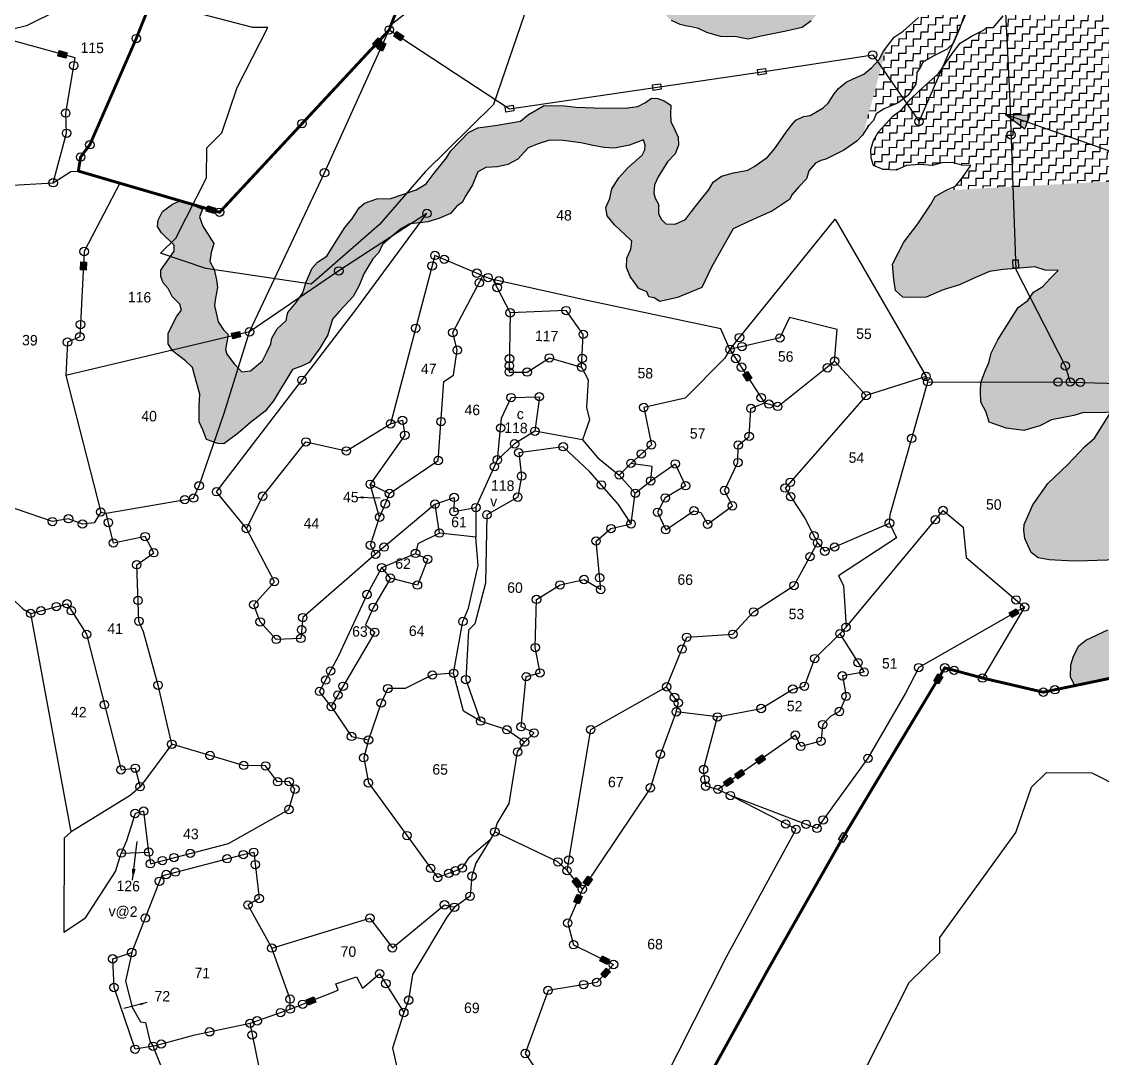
# Model space of a CAD drawing. Header units: metres. Extents: x 276670 to 279396, y 2061581 to 2064371.
# Drawn here: x 277984 to 278912, y 2062914 to 2063804 of the extents above; entities that cross this region are included whole.
import ezdxf
from ezdxf.enums import TextEntityAlignment as Align

# ---------------------------------------------------------------- set-up
doc = ezdxf.new("R2010")
doc.units = ezdxf.units.M
doc.header["$LTSCALE"] = 0.3
doc.header["$MEASUREMENT"] = 0
for name, color, linetype in [('OFF', 1, 'Continuous'), ('POLY_HATCH', 12, 'Continuous'), ('POLY_PARCEL', 6, 'Continuous'), ('SYM_ARROW', 1, 'Continuous'), ('SYM_STONE', 1, 'Continuous'), ('TEXT_MAPIN', 7, 'Continuous'), ('TEXT_PARCEL', 7, 'Continuous'), ('V_BOUND_LINE', 7, 'Continuous'), ('VILLAGE BOUNDRY', 1, 'Continuous')]:
    doc.layers.add(name, color=color, linetype=linetype)
doc.styles.get("Standard").update_dxf_attribs({"font": 'simplex.shx'})
doc.styles.add('TEXT_MAP', font='')
doc.styles.get('TEXT_MAP').set_extended_font_data('Kruti Dev 050')
doc.dimstyles.get("Standard").update_dxf_attribs({"dimtxt": 0.18, "dimasz": 0.18, "dimexe": 0.18, "dimexo": 0.0625, "dimgap": 0.09, "dimtad": 0, "dimtih": 1, "dimtoh": 1, "dimdec": 4, "dimzin": 0, "dimdsep": 46, "dimtxsty": 'Standard', "dimcen": 0.09, "dimadec": 0, "dimazin": 0, "dimtfac": 1, "dimtdec": 4, "dimtofl": 0, "dimtmove": 0, "dimatfit": 3, "dimfxl": 0, "dimtolj": 1, "dimtzin": 0, "dimarcsym": 0})
pattern_1 = [(0, (0, 0), (1.25, 1.25), [1.25, -1.25]), (90, (1.25, 0), (-1.25, 1.25), [1.25, -1.25])]

# ---------------------------------------------------------------- blocks, each defined once
blk = doc.blocks.new('ARROWASPECT')
h = blk.add_hatch(color=256)
h.paths.add_polyline_path([(2.85, -2.85), (3.72, -1.98), (0, 0)])
h.paths.add_polyline_path([(0, 0), (1.98, -3.72), (2.85, -2.85)])
for points in [[(0, 0), (17.15, -17.15)], [(0, 0), (1.98, -3.72)], [(0, 0), (3.72, -1.98)], [(3.72, -1.98), (1.98, -3.72)]]:
    blk.add_lwpolyline(points)
blk = doc.blocks.new('STONE')
blk.add_circle((0, 0), 0.851)
blk = doc.blocks.new('STONESQUAREFILLED')
blk.add_hatch(color=256).paths.add_polyline_path([(0.7, -0.48), (0.7, 0.48), (-0.7, 0.48), (-0.7, -0.48)])
blk.add_lwpolyline([(-0.7, 0.48), (0.7, 0.48), (0.7, -0.48), (-0.7, -0.48)], close=True)
blk = doc.blocks.new('STONESQUARE')
blk.add_lwpolyline([(-0.7, 0.48), (0.7, 0.48), (0.7, -0.48), (-0.7, -0.48)], close=True)
blk = doc.blocks.new('TEXTARROW')
blk.add_leader([(0.04, -0.01), (8.68, -0.01)], dimstyle='Standard', override={"dimtxt": 2.5, "dimasz": 2.5, "dimexe": 1.25, "dimexo": 0.625, "dimgap": 0.625, "dimtad": 1, "dimtih": 0, "dimtoh": 0, "dimzin": 8, "dimcen": 2.5, "dimtofl": 1})
blk = doc.blocks.new('AX')
at = {"layer": 'POLY_HATCH'}
h = blk.add_hatch(dxfattribs=at)
h.set_pattern_fill('ZIGZAG', color=256, scale=10, style=0)
h.set_pattern_definition(pattern_1)
h.paths.add_polyline_path([(406.18, 471.71), (408.27, 472.72), (409.64, 472.9), (411.19, 473.02), (412.03, 473.56), (413.34, 474.39), (414.59, 475.17), (415.61, 476.42), (416.56, 476.66), (417.75, 477.13), (419.19, 478.15), (419.72, 478.86), (419.72, 480.3), (418.35, 480.95), (417.4, 480.47), (414.71, 480.18), (413.28, 479.94), (411.55, 480.3), (410.89, 480.95), (409.58, 482.56), (408.44, 482.74), (406.12, 482.68), (403.97, 484.05), (401.58, 486.14), (399.73, 487.51), (397.82, 488.64), (397.17, 490.73), (397.29, 491.75), (398, 492.64), (399.97, 494.49), (401.16, 496.04), (401.46, 497.17), (401.7, 499.68), (402.72, 500.87), (404.12, 502.14), (405.5, 502.85), (407.41, 504.88), (408.6, 505.12), (409.73, 504.94), (411.28, 504.52), (412.42, 504.16), (413.79, 503.21), (415.22, 502.61), (416.24, 502.49), (418.09, 502.55), (419.46, 502.49), (420.24, 502.2), (421.37, 501.72), (422.86, 501.48), (424.29, 501), (426.92, 500.76), (428.71, 500.82), (430.26, 500.29), (431.51, 499.63), (432.71, 499.39), (434.26, 499.15), (435.33, 499.33), (436.17, 499.93), (436.94, 501.42), (438.08, 503.33), (439.15, 503.33), (440.41, 503.98), (442.08, 504.58), (442.38, 505.42), (443.96, 506.53), (446.17, 508.2), (448.14, 509.1), (450.64, 510.17), (452.13, 510.35), (453.68, 510.47), (455.24, 511.36), (457.92, 511.9), (459.77, 512.74), (460.31, 514.11), (460.67, 515.72), (461.5, 516.91), (463.29, 518.58), (465.8, 520.31), (467.17, 520.91), (470.04, 522.04), (472.24, 523.17), (473.44, 524.25), (474.51, 525.68), (474.75, 526.81), (475.23, 527.71), (476.42, 528.42), (478.09, 529.38), (479.82, 531.11), (481.67, 533.07), (483.58, 535.16), (485.19, 536.23), (486.68, 537.13), (489.55, 537.43), (488.65, 541.6), (486.09, 542.26), (484.18, 542.68), (482.39, 541.96), (480.9, 540.23), (479.4, 538.62), (478.33, 536.95), (477.73, 535.82), (477.08, 535.52), (474.75, 536), (473.91, 535.7), (472.3, 534.33), (469.92, 532.6), (469.32, 531.34), (469.32, 530.21), (469.5, 528.9), (468.6, 527.89), (466.75, 527.53), (465.08, 525.26), (464.49, 524.25), (461.98, 524.31), (458.94, 522.88), (456.61, 521.98), (456.01, 520.55), (456.19, 518.82), (455.53, 517.63), (454.1, 516.61), (452.21, 516.71), (451.38, 515.87), (450.3, 514.74), (446.49, 514.2), (444.4, 513.78), (442.01, 512.05), (441.29, 510.68), (440.28, 509.85), (439.32, 508.54), (438.91, 507.58), (438.01, 508.36), (437.06, 508.24), (436.34, 507.34), (436.04, 505.43), (434.91, 505.32), (432.88, 503.94), (431.63, 504.06), (430.31, 504.36), (428.88, 505.32), (425.9, 506.69), (423.45, 506.63), (421.12, 506.75), (418.56, 506.93), (417.13, 508.06), (416.47, 508.3), (415.28, 509.91), (414.14, 511.34), (412.73, 512.57), (411.48, 513.59), (409.45, 513.83), (407.96, 513.95), (405.69, 514.18), (404.2, 512.87), (401.75, 510.61), (401.15, 509.65), (400.92, 508.4), (400.44, 507.27), (399.84, 505.72), (397.93, 504.46), (396.2, 503.39), (395.13, 502.38), (394.35, 501), (393.99, 499.99), (393.87, 498.68), (393.87, 497.37), (393.75, 495.99), (392.26, 495.04), (390.77, 494.44), (389.52, 493.61), (388.32, 492.54), (387.67, 491.16), (387.63, 489.46), (388.11, 487.97), (389.78, 486.12), (391.93, 485.17), (393.72, 484.57), (395.45, 483.8), (396.64, 482.19), (397.84, 481.17), (400.22, 480.4), (402.19, 480.16), (404.76, 479.74), (406.43, 478.97), (407.33, 478.07), (408.58, 477.41), (409.95, 476.7), (410.55, 476.22), (408.04, 475.21), (405.83, 475.15), (404.22, 474.73), (402.55, 475.21), (400.94, 476.04), (399.29, 475.98), (398.28, 475.44), (397.2, 474.84), (395.95, 474.54), (395.05, 474.07), (393.86, 473.83), (393.08, 473.53), (391.65, 473.53), (390.1, 473.71), (389.32, 473.71), (388.13, 473.59), (386.64, 473.29), (385.51, 472.76), (383.36, 472.1), (382.22, 472.46), (380.73, 473.05), (380.13, 473.05), (378.94, 472.99), (377.87, 472.1), (376.43, 471.68), (375.66, 470.73), (374.64, 469.3), (374.29, 467.87), (374.05, 466.55), (373.75, 464.88), (374.05, 463.93), (374.76, 462.74), (375.96, 461.6), (377.09, 460.41), (378.98, 458.94), (380.35, 458.23), (381.54, 457.09), (383.39, 456.8), (384.53, 455.9), (386.73, 455.07), (388.76, 453.34), (391.09, 451.25), (392.64, 450.59), (393.54, 450.41), (394.79, 450.18), (395.8, 450), (397.24, 449.34), (399.62, 448.68), (400.7, 448.62), (402.13, 448.74), (403.14, 448.51), (404.4, 448.33), (406.6, 448.86), (410.6, 449.76), (413.65, 450.53), (415.14, 451.67), (416.21, 452.92), (417.29, 453.75), (418.84, 454.95), (419.97, 454.89), (421.64, 454.95), (424.3, 455.94), (425.43, 455.94), (426.8, 456.3), (428.24, 458.09), (429.07, 459.88), (430.74, 462.2), (431.82, 463.22), (434.32, 463.75), (435.94, 464.38), (436.85, 472.38), (436.09, 471.67), (434.84, 470.96), (433.35, 470.48), (431.8, 470.54), (430.12, 470.06), (427.08, 468.69), (425.59, 467.38), (424.34, 465.89), (423.56, 464.51), (422.55, 462.67), (420.87, 461.11), (418.61, 459.86), (415.33, 459.68), (412.76, 459.39), (411.74, 458.67), (410.55, 457.77), (407.95, 456.05), (406.22, 455.33), (405.03, 455.21), (403.24, 455.39), (401.92, 455.63), (399.6, 456.29), (398.28, 457.6), (397.03, 458.25), (395.72, 458.31), (394.22, 457.96), (392.55, 457.96), (391, 458.79), (390.05, 459.98), (389.45, 461.24), (388.14, 461.95), (387.06, 462.07), (385.93, 462.49), (385.27, 463.8), (385.57, 465.29), (386.94, 466.84), (388.08, 467.32), (389.93, 467.68), (390.88, 468.33), (392.37, 468.57), (394.05, 468.69), (396.13, 468.51), (398.1, 468.69), (399, 469.47), (400.09, 470.16), (401.16, 470.22), (404.39, 470.75)])
h = blk.add_hatch(dxfattribs=at)
h.set_pattern_fill('ZIGZAG', color=256, scale=10, style=0)
h.set_pattern_definition(pattern_1)
h.paths.add_polyline_path([(482.23, 472.3), (482.06, 472.38), (481.04, 473.1), (478.92, 475.81), (476.89, 477.42), (474.8, 478.91), (472.36, 480.58), (471.04, 482.31), (469.19, 484.16), (467.28, 486.01), (465.97, 487.5), (464.6, 489.17), (462.87, 490.6), (461.55, 491.74), (459.94, 492.45), (457.08, 490.24), (455.83, 489.17), (454.04, 487.32), (452.25, 485.29), (450.69, 482.55), (449.32, 479.99), (448.07, 478.56), (445.92, 476.83), (443.89, 476.23), (442.24, 476.02), (440.81, 475.49), (439.43, 474.59), (438.3, 473.76), (437.17, 472.68), (436.85, 472.38), (435.94, 464.38), (437.43, 464.95), (439.63, 465.66), (440.71, 466.73), (441.72, 467.99), (442.56, 469.78), (443.57, 471.15), (445.66, 471.92), (447.99, 473), (449.48, 474.19), (450.67, 475.38), (451.33, 476.99), (452.34, 478.19), (452.88, 477.83), (452.94, 476.22), (452.7, 474.97), (451.99, 473.35), (450.97, 471.86), (450.67, 471.18), (450.55, 469.21), (450.19, 468.37), (449, 466.35), (446.37, 464.44), (444.4, 463.48), (441.06, 461.63), (439.75, 460.68), (437.36, 458.41), (436.35, 457.1), (434.8, 455.01), (433.6, 452.63), (431.04, 450.24), (429.49, 449.17), (428.8, 448.18), (428.24, 447.43), (424.54, 432.43), (425.37, 433.77), (426.26, 434.78), (426.68, 435.92), (428.05, 436.81), (430.44, 437.88), (431.99, 439.14), (432.82, 440.27), (433.42, 441.17), (433.48, 442.06), (433.54, 443.19), (434.14, 444.09), (434.55, 444.98), (436.4, 446.12), (438.67, 447.31), (439.69, 448.26), (440.7, 450.83), (441.89, 454.46), (443.41, 455.46), (445.68, 457.19), (448.85, 459.04), (449.5, 459.93), (451.11, 460.83), (452.07, 461.01), (453.32, 461.19), (454.75, 461.84), (456.78, 462.92), (457.8, 463.69), (458.27, 464.88), (458.39, 466.08), (458.03, 467.27), (457.14, 468.82), (456.19, 470.55), (456.96, 470.91), (458.15, 471.09), (459.59, 472.1), (460.24, 472.82), (460.12, 474.49), (459.11, 475.86), (458.03, 476.39), (456.6, 477.05), (457.44, 478.48), (458.27, 479.79), (458.87, 481.82), (459.77, 480.75), (461.5, 478.54), (462.75, 477.94), (464.36, 477.23), (464.72, 476.51), (464.06, 476.1), (462.33, 475.2), (461.5, 474.49), (460.66, 472.28), (460, 469.12), (460.3, 466.91), (461.08, 464.88), (462.03, 462.8), (462.81, 461.48), (459.83, 461.36), (457.74, 460.83), (455.11, 459.4), (450.19, 455.3), (448.22, 453.22), (446.55, 451.19), (445.35, 451.13), (444.88, 450.71), (442.91, 449.7), (440.88, 448.38), (439.62, 446.6), (437.24, 443.08), (434.01, 440), (432.46, 438.51), (431.09, 436.72), (429.54, 435.59), (427.15, 432.84), (426.32, 431.29), (425.9, 429.74), (425.96, 428.25), (426.38, 427), (428.05, 426.34), (430.31, 426.28), (432.1, 427.12), (434.31, 427.36), (436.58, 427.24), (438.13, 427.72), (439.98, 427.78), (441.59, 427.36), (443.14, 427.36), (441.77, 425.27), (440.58, 423.72), (438.97, 423), (438.94, 422.99), (490.56, 426.83), (489.94, 427.55), (489.16, 429.1), (489.64, 431.13), (490.95, 431.96), (492.51, 432.32), (494.42, 432.56), (496.21, 432.44), (498.71, 431.9), (500.38, 431.79), (501.58, 430.65), (502.11, 431.07), (503.55, 431.07), (507.01, 430.53), (507.37, 430.89), (508.86, 431.49), (510.57, 431.66)])
h = blk.add_hatch(dxfattribs=at)
h.set_pattern_fill('ZIGZAG', color=256, scale=10, style=0)
h.set_pattern_definition(pattern_1)
h.paths.add_polyline_path([(402.48, 415.6), (403.74, 416.26), (406.48, 417.57), (409.17, 418.88), (412.03, 420.85), (412.51, 421.74), (413.64, 423.06), (414.9, 424.49), (415.31, 425.86), (416.39, 427.23), (417.34, 427.71), (418.18, 427.95), (421.25, 429.54), (423.46, 431.15), (424.41, 432.22), (424.54, 432.43), (428.24, 447.43), (427.73, 446.75), (427.01, 445.26), (425.76, 443.89), (424.39, 442.69), (422.6, 441.86), (421.41, 441.26), (420.09, 440.13), (419.38, 439.23), (418.36, 437.56), (417.53, 436.73), (415.32, 435.42), (414.18, 435.18), (412.87, 434.52), (412.16, 433.69), (411.26, 432.43), (409.35, 429.57), (408.1, 428.08), (405.95, 426.47), (404.76, 425.75), (402.31, 425.28), (400.28, 424.62), (398.85, 423.55), (398.07, 422.18), (396.88, 420.69), (395.23, 418.48), (394.21, 417.05), (392.48, 416.22), (390.87, 416.22), (390.09, 416.99), (389.56, 417.95), (389.5, 419.62), (388.9, 420.63), (388.66, 421.46), (388.78, 422.9), (389.38, 424.33), (390.93, 426.89), (392.24, 428.32), (392.78, 429.81), (392.66, 431.19), (392, 432.56), (391.35, 433.87), (391.29, 435.18), (391.29, 436.67), (390.15, 437.39), (389.02, 437.81), (387.95, 437.81), (386.93, 437.03), (385.62, 436.31), (383.47, 436.02), (378.1, 435.96), (375, 436.02), (372.97, 436.2), (370.7, 436.2), (369.39, 436.14), (366.82, 434.58), (365.45, 433.39), (361.48, 432.65), (358.14, 432.12), (356.53, 431.28), (353.6, 428.06), (352.83, 426.81), (350.8, 424.13), (349.42, 422.28), (347.75, 421.2), (343.4, 419.65), (341.01, 419.53), (338.92, 418.76), (337.97, 417.92), (336.77, 415.95), (335.58, 414.46), (333.85, 411.66), (332.6, 409.51), (331.01, 408.42), (330.12, 407.34), (329.16, 405.02), (328.57, 403.11), (327.49, 401.38), (326.06, 399.65), (325.82, 398.28), (324.33, 396.79), (323.44, 395.18), (323.26, 394.22), (322.66, 392.85), (321.88, 391.24), (319.85, 389.51), (318.36, 389.27), (317.05, 390.65), (315.74, 392.26), (315.5, 393.09), (315.86, 395.66), (315.08, 396.43), (314.13, 397.8), (313.41, 400.61), (313.59, 401.86), (313.89, 403.71), (313.71, 405.02), (313.23, 406.81), (312.46, 408.18), (312.69, 409.73), (313.11, 411.28), (311.14, 414.2), (310.55, 415.81), (311.02, 417.13), (307.38, 418.62), (305.83, 417.9), (304.16, 416.59), (303.44, 415.1), (303.32, 414.02), (304.04, 412.89), (306.25, 410.86), (306.31, 409.79), (304.05, 406.48), (304.11, 405.41), (304.53, 404.34), (305.42, 403.38), (306.14, 402.01), (307.45, 400.7), (307.75, 399.68), (306.97, 398.61), (306.26, 397.18), (305.54, 395.63), (305.6, 393.84), (306.38, 392.65), (308.64, 390.98), (309.84, 389.84), (310.55, 387.52), (311.21, 385.31), (311.15, 383.28), (311.21, 380.54), (311.87, 379.17), (312.52, 377.5), (314.49, 376.84), (315.51, 376.84), (317.95, 378.69), (320.04, 380.6), (322.55, 382.57), (323.92, 384.42), (325.11, 386.44), (327.08, 389.84), (328.64, 390.44), (330.01, 391.1), (331.74, 393.6), (333.05, 395.93), (333.79, 398.65), (334.98, 400.08), (337.25, 402.64), (338.27, 404.55), (339.04, 406.58), (340.53, 409.2), (341.55, 410.28), (342.15, 411.71), (343.88, 413.26), (345.25, 414.45), (346.74, 415.35), (348.53, 415.53), (349.84, 415.77), (351.73, 416.34), (353.76, 417.29), (354.83, 418.54), (355.79, 419.26), (356.14, 420.15), (357.4, 422.3), (358.29, 424.51), (359.66, 425.28), (361.69, 425.46), (363.42, 425.88), (365.15, 426.83), (366.88, 428.86), (368.61, 429.58), (370.52, 430.23), (372.91, 430.23), (375.93, 429.91), (378.08, 429.44), (379.93, 429.14), (381.72, 429.08), (384.34, 429.68), (386.73, 430.63), (387.03, 429.68), (386.97, 428.9), (386.55, 427.95), (384.1, 425.74), (382.61, 424.01), (381.42, 422.1), (381.12, 420.43), (380.46, 418.82), (380.7, 417.39), (382.02, 415.9), (383.87, 414.23), (385.06, 413.16), (384.94, 411.78), (384.28, 410.17), (384.22, 408.56), (384.88, 407.07), (386.43, 405.04), (387.8, 404.45), (388.16, 403.61), (389.12, 403.49), (390.07, 402.84), (393.12, 403.61), (397.29, 405.4), (398.84, 408.92), (400.93, 412.8)])
h = blk.add_hatch(dxfattribs=at)
h.set_pattern_fill('ZIGZAG', color=256, scale=10, style=0)
h.set_pattern_definition(pattern_1)
h.paths.add_polyline_path([(501.87, 409.5), (501.7, 411.47), (501.52, 413.5), (501.1, 414.81), (500.38, 415.47), (499.01, 417.44), (498.53, 419.32), (498.12, 421.29), (497.82, 423.5), (497.04, 423.97), (495.43, 424.39), (494.12, 424.87), (492.27, 425.7), (490.66, 426.72), (490.56, 426.83), (438.94, 422.99), (437.14, 421.89), (436.36, 420.46), (434.22, 417.12), (431.89, 413.9), (430.04, 410.09), (430.28, 407.46), (430.64, 405.55), (431.89, 404.48), (433.32, 404.42), (435.95, 404.54), (438.81, 405.85), (441.62, 406.75), (444.24, 408.06), (446.75, 409.19), (449.08, 409.55), (451.34, 409.79), (454.51, 410.15), (456.3, 409.61), (458.56, 409.61), (457.19, 408.18), (456, 406.81), (454.39, 405.79), (453.43, 404.3), (451.82, 403.11), (449.91, 399.95), (448.42, 397.44), (447.29, 395.12), (446.93, 393.45), (446.39, 392.19), (445.62, 390.06), (445.62, 388.51), (445.73, 386.66), (446.69, 384.93), (447.23, 383.26), (450.15, 382.3), (453.19, 381.95), (455.94, 382.78), (457.91, 383.86), (461.79, 384.69), (463.4, 385.23), (466.38, 385.23), (468.11, 385.41), (465.43, 380.87), (463.76, 379.38), (460.89, 376.22), (457.55, 372.88), (455.04, 369.18), (453.61, 365.78), (453.55, 364.77), (453.75, 363.37), (454.29, 362.23), (454.89, 360.98), (456.14, 360.09), (458.05, 359.79), (462.23, 359.61), (464.61, 359.73), (469.68, 360.03), (474.04, 359.85), (475.89, 359.49), (478.1, 358.83), (479.17, 358.24), (479.53, 357.52), (477.86, 356.63), (476.85, 355.26), (475.71, 353.41), (474.22, 351.5), (472.67, 350.07), (470.34, 348.87), (468.37, 347.92), (464.61, 346.07), (463.42, 345.06), (462.58, 343.27), (462.11, 341.78), (462.11, 339.69), (462.88, 338.2), (475.89, 341.16), (483.65, 343.07), (485.38, 343.67), (485.62, 344.92), (486.63, 346.53), (488.32, 348.18), (490.11, 350.39), (491.36, 351.82), (492.32, 353.96), (493.15, 355.52), (493.87, 357.13), (493.87, 359.93), (494.4, 361.48), (495.3, 362.55), (495.96, 365.53), (498.1, 369.23), (499.3, 370.48), (500.19, 371.56), (499.78, 372.81), (499.84, 374.48), (501.03, 375.85), (501.57, 373.23), (502.22, 371.2), (502.04, 370.6), (500.25, 369.17), (499.06, 367.56), (497.63, 363.57), (495.96, 360.35), (493.95, 356.32), (493.83, 355.13), (493.47, 353.7), (492.76, 351.01), (492.1, 349.22), (491.09, 346.42), (490.61, 343.8), (490.19, 341.71), (492.1, 340.4), (494.25, 340.34), (495.5, 340.58), (497.11, 341.29), (495.74, 338.61), (494.9, 337.42), (494.01, 336.4), (494.13, 334.79), (495.02, 333.9), (496.75, 334.14), (498.31, 335.03), (499.38, 334.97), (500.39, 334.97), (514.48, 345.94), (519.91, 351.79), (526.74, 359.16), (532.95, 365.96), (538.56, 371.69), (540.23, 374.49), (539.57, 375.09), (538.56, 376.16), (537.72, 377.17), (536.71, 378.43), (536.32, 379.94), (535.01, 380.12), (533.04, 380.3), (530.53, 380.96), (528.08, 382.21), (526.71, 383.52), (526.47, 384.77), (524.86, 384.77), (523.25, 385.43), (520.92, 386.44), (519.19, 386.98), (518.36, 388), (516.09, 389.25), (514.12, 390.02), (513.17, 390.8), (511.67, 392.17), (510.3, 393.54), (508.2, 396.38), (508.14, 397.22), (506.41, 398.83), (505.1, 400.92), (504.44, 402.17), (504.38, 403.78), (503.72, 405.15), (502.71, 407.12)])
at = {"layer": 'OFF'}
blk.add_lwpolyline([(420.4, 393.2), (425.94, 387.39)], dxfattribs=at)
at = {"layer": 'POLY_HATCH'}
for points in [[(462.88, 338.2), (462.11, 339.69), (462.11, 341.78), (462.58, 343.27), (463.42, 345.06), (464.61, 346.07), (468.37, 347.92)], [(469.68, 360.03), (464.61, 359.73), (462.23, 359.61), (458.05, 359.79), (456.14, 360.09), (454.89, 360.98), (454.29, 362.23), (453.75, 363.37), (453.55, 364.77), (453.61, 365.78), (455.04, 369.18), (457.55, 372.88), (460.89, 376.22), (463.76, 379.38), (465.43, 380.87), (468.11, 385.41), (466.38, 385.23), (463.4, 385.23), (461.79, 384.69), (457.91, 383.86), (455.94, 382.78), (453.19, 381.95), (450.15, 382.3), (447.23, 383.26), (446.69, 384.93), (445.73, 386.66), (445.62, 388.51), (445.62, 390.06), (446.39, 392.19), (446.93, 393.45), (447.29, 395.12), (448.42, 397.44), (449.91, 399.95), (451.82, 403.11), (453.43, 404.3), (454.39, 405.79), (456, 406.81), (457.19, 408.18), (458.56, 409.61), (456.3, 409.61), (454.51, 410.15), (451.34, 409.79), (449.08, 409.55), (446.75, 409.19), (444.24, 408.06), (441.62, 406.75), (438.81, 405.85), (435.95, 404.54), (433.32, 404.42), (431.89, 404.48), (430.64, 405.55), (430.28, 407.46), (430.04, 410.09), (431.89, 413.9), (434.22, 417.12), (436.36, 420.46), (437.14, 421.89), (438.97, 423), (440.58, 423.72), (441.77, 425.27), (443.14, 427.36), (441.59, 427.36), (439.98, 427.78), (438.13, 427.72), (436.58, 427.24), (434.31, 427.36), (432.1, 427.12), (430.31, 426.28), (428.05, 426.34), (426.38, 427), (425.96, 428.25), (425.9, 429.74), (426.32, 431.29), (427.15, 432.84), (429.54, 435.59), (431.09, 436.72), (432.46, 438.51), (434.01, 440), (437.24, 443.08), (439.62, 446.6), (440.88, 448.38), (442.91, 449.7), (444.88, 450.71), (445.35, 451.13), (446.55, 451.19), (448.22, 453.22)], [(441.89, 454.46), (440.7, 450.83), (439.69, 448.26), (438.67, 447.31), (436.4, 446.12), (434.55, 444.98), (434.14, 444.09), (433.54, 443.19), (433.48, 442.06), (433.42, 441.17), (432.82, 440.27), (431.99, 439.14), (430.44, 437.88), (428.05, 436.81), (426.68, 435.92), (426.26, 434.78), (425.37, 433.77), (424.41, 432.22), (423.46, 431.15), (421.25, 429.54), (418.18, 427.95), (417.34, 427.71), (416.39, 427.23), (415.31, 425.86), (414.9, 424.49), (413.64, 423.06), (412.51, 421.74), (412.03, 420.85), (409.17, 418.88), (406.48, 417.57), (403.74, 416.26), (402.48, 415.6), (400.93, 412.8), (398.84, 408.92), (397.29, 405.4), (393.12, 403.61), (390.07, 402.84), (389.12, 403.49), (388.16, 403.61), (387.8, 404.45), (386.43, 405.04), (384.88, 407.07), (384.22, 408.56), (384.28, 410.17), (384.94, 411.78), (385.06, 413.16), (383.87, 414.23), (382.02, 415.9), (380.7, 417.39), (380.46, 418.82), (381.12, 420.43), (381.42, 422.1), (382.61, 424.01), (384.1, 425.74), (386.55, 427.95), (386.97, 428.9), (387.03, 429.68), (386.73, 430.63), (384.34, 429.68), (381.72, 429.08), (379.93, 429.14), (378.08, 429.44), (375.93, 429.91), (372.91, 430.23), (370.52, 430.23), (368.61, 429.58), (366.88, 428.86), (365.15, 426.83), (363.42, 425.88), (361.69, 425.46), (359.66, 425.28), (358.29, 424.51), (357.4, 422.3), (356.14, 420.15), (355.79, 419.26), (354.83, 418.54), (353.76, 417.29), (351.73, 416.34), (349.84, 415.77), (348.53, 415.53), (346.74, 415.35), (345.25, 414.45), (343.88, 413.26), (342.15, 411.71), (341.55, 410.28), (340.53, 409.2), (339.04, 406.58), (338.27, 404.55), (337.25, 402.64), (334.98, 400.08), (333.79, 398.65), (333.05, 395.93), (331.74, 393.6), (330.01, 391.1), (328.64, 390.44), (327.08, 389.84), (325.11, 386.44), (323.92, 384.42), (322.55, 382.57), (320.04, 380.6), (317.95, 378.69), (315.51, 376.84), (314.49, 376.84), (312.52, 377.5), (311.87, 379.17), (311.21, 380.54), (311.15, 383.28), (311.21, 385.31), (310.55, 387.52), (309.84, 389.84), (308.64, 390.98), (306.38, 392.65), (305.6, 393.84), (305.54, 395.63), (306.26, 397.18), (306.97, 398.61), (307.75, 399.68), (307.45, 400.7), (306.14, 402.01), (305.42, 403.38), (304.53, 404.34), (304.11, 405.41), (304.05, 406.48), (306.31, 409.79), (306.25, 410.86), (304.04, 412.89), (303.32, 414.02), (303.44, 415.1), (304.16, 416.59), (305.83, 417.9), (307.38, 418.62), (311.02, 417.13), (310.55, 415.81), (311.14, 414.2), (313.11, 411.28), (312.69, 409.73), (312.46, 408.18), (313.23, 406.81), (313.71, 405.02), (313.89, 403.71), (313.59, 401.86), (313.41, 400.61), (314.13, 397.8), (315.08, 396.43), (315.86, 395.66), (315.5, 393.09), (315.74, 392.26), (317.05, 390.65), (318.36, 389.27), (319.85, 389.51), (321.88, 391.24), (322.66, 392.85), (323.26, 394.22), (323.44, 395.18), (324.33, 396.79), (325.82, 398.28), (326.06, 399.65), (327.49, 401.38), (328.57, 403.11), (329.16, 405.02), (330.12, 407.34), (331.01, 408.42), (332.6, 409.51), (333.85, 411.66), (335.58, 414.46), (336.77, 415.95), (337.97, 417.92), (338.92, 418.76), (341.01, 419.53), (343.4, 419.65), (347.75, 421.2), (349.42, 422.28), (350.8, 424.13), (352.83, 426.81), (353.6, 428.06), (356.53, 431.28), (358.14, 432.12), (361.48, 432.65), (365.45, 433.39), (366.82, 434.58), (369.39, 436.14), (370.7, 436.2), (372.97, 436.2), (375, 436.02), (378.1, 435.96), (383.47, 436.02), (385.62, 436.31), (386.93, 437.03), (387.95, 437.81), (389.02, 437.81), (390.15, 437.39), (391.29, 436.67), (391.29, 435.18), (391.35, 433.87), (392, 432.56), (392.66, 431.19), (392.78, 429.81), (392.24, 428.32), (390.93, 426.89), (389.38, 424.33), (388.78, 422.9), (388.66, 421.46), (388.9, 420.63), (389.5, 419.62), (389.56, 417.95), (390.09, 416.99), (390.87, 416.22), (392.48, 416.22), (394.21, 417.05), (395.23, 418.48), (396.88, 420.69), (398.07, 422.18), (398.85, 423.55), (400.28, 424.62), (402.31, 425.28), (404.76, 425.75), (405.95, 426.47), (408.1, 428.08), (409.35, 429.57), (411.26, 432.43), (412.16, 433.69), (412.87, 434.52), (414.18, 435.18), (415.32, 435.42), (417.53, 436.73), (418.36, 437.56), (419.38, 439.23), (420.09, 440.13), (421.41, 441.26), (422.6, 441.86), (424.39, 442.69), (425.76, 443.89), (427.01, 445.26), (427.73, 446.75), (428.8, 448.18), (429.49, 449.17), (431.04, 450.24), (433.6, 452.63)], [(415.14, 451.67), (413.65, 450.53), (410.6, 449.76), (406.6, 448.86), (404.4, 448.33), (403.14, 448.51), (402.13, 448.74), (400.7, 448.62), (399.62, 448.68), (397.24, 449.34), (395.8, 450), (394.79, 450.18), (393.54, 450.41), (392.64, 450.59), (391.09, 451.25)], [(475.89, 341.16), (462.88, 338.2)]]:
    blk.add_lwpolyline(points, dxfattribs=at)
at = {"layer": 'POLY_PARCEL'}
for points in [[(544.96, 383.35), (537.02, 389.68), (515.22, 409.03), (502.18, 420.8), (479.04, 442.27), (456.3, 463.53), (449.88, 487.47), (450.71, 502.44), (418.61, 491.97), (377.41, 477.91), (342.84, 449.51)], [(342.55, 448.64), (363.53, 435.51), (406.85, 442.75), (425.87, 446.04), (434.08, 434.72), (447.62, 467.76), (449.55, 439.91), (451.28, 409.62), (460.13, 393.21), (461.03, 390.44)], [(285.23, 421.16), (287.36, 429.73), (287.15, 433.19), (288.56, 442.73), (271.7, 446.96), (265.16, 462.9)], [(319.57, 396.19), (331.91, 423.83), (342.55, 448.64)], [(285.23, 421.16), (288.24, 423.14), (289.52, 423.26)], [(275.28, 392.8), (277.27, 405.97), (277.27, 420.51), (285.23, 421.16)], [(296.68, 421.32), (290.81, 409.43), (290.36, 394.75), (288.25, 393.79), (288.09, 388.05)], [(319.72, 362.32), (314.45, 368.55), (337.8, 400.36), (349.68, 417.2), (334.72, 406.99), (319.57, 396.19)], [(402.33, 394.86), (419.97, 417.64), (436.2, 390.89)], [(359.55, 406.66), (351.21, 409.99), (344.16, 380.86)], [(344.22, 368.86), (352.5, 374.71), (353.2, 388.3), (354.81, 389.45), (355.39, 393.78), (354.56, 396.77), (359.55, 406.66)], [(359.55, 406.66), (361.28, 406.08)], [(402.33, 394.86), (400.69, 398.34), (377.55, 402.76), (361.28, 406.08)], [(361.28, 406.08), (364.36, 400.38)], [(376.86, 391.28), (377.02, 396.93), (373.98, 400.96), (364.36, 400.38)], [(364.36, 400.38), (364.42, 390.19), (367.5, 390.25), (371.28, 392.75), (376.86, 391.28)], [(408.46, 385.79), (410.76, 385.21), (420.4, 393.2), (420.74, 398.64), (412.47, 400.57), (410.89, 397), (402.33, 394.86)], [(319.57, 396.19), (288.09, 388.05)], [(295.51, 364.49), (310.52, 367.38), (311.43, 369.53), (315.47, 382.09), (319.57, 396.19)], [(402.33, 394.86), (401.41, 393.27), (394.8, 386.28), (387.69, 384.55), (389.15, 378.16), (385.69, 374.9)], [(402.33, 394.86), (408.46, 385.79)], [(376.86, 391.28), (378.02, 389.1), (377.82, 384.36), (378.4, 382.24), (377.25, 378.78)], [(436.2, 390.89), (425.94, 387.39), (412.32, 371.18), (415.79, 366.05), (418.1, 361.86)], [(436.51, 389.98), (436.2, 390.89)], [(430.41, 365.52), (430.47, 367.01), (436.51, 389.98)], [(436.51, 389.98), (461.03, 390.44)], [(461.03, 390.44), (469.5, 390.37), (481.3, 380.5), (483.1, 357.91), (484.34, 343.12)], [(288.09, 388.05), (294.57, 364.66)], [(362.69, 375.03), (363.27, 382.21), (364.81, 385.8), (369.68, 386.05), (369.04, 380.09)], [(397.87, 366.67), (399.1, 364.69), (403.31, 367.95), (401.91, 370.56), (404.1, 375.41), (404.1, 378.42), (405.95, 379.96), (406.15, 384.77), (408.46, 385.79)], [(319.72, 362.32), (322.41, 367.96), (329.66, 377.44), (336.65, 376.03), (344.16, 380.86)], [(344.16, 380.86), (346.21, 381.5), (346.66, 378.94), (340.88, 370.39)], [(369.04, 380.09), (365.58, 377.85), (362.69, 375.03)], [(377.25, 378.78), (369.04, 380.09)], [(377.25, 378.78), (379.96, 375.74), (383.71, 372.85)], [(385.93, 364.48), (383.7, 367.78), (378.63, 373.29), (373.96, 377.52), (366.33, 376.34), (366.9, 372.33), (366.32, 368.68), (361.07, 365.54), (361.07, 353.75), (359.37, 346.73), (358.28, 345.64), (358.02, 337.11), (360.71, 330.02)], [(359.16, 366.74), (362.69, 375.03)], [(385.69, 374.9), (383.71, 372.85)], [(389.16, 371.95), (389.35, 374.45), (385.69, 374.9)], [(389.16, 371.95), (393.32, 374.96), (395.18, 371.24), (391.72, 369.07), (390.45, 366.57), (391.91, 363.6), (396.7, 366.97), (397.87, 366.67)], [(383.71, 372.85), (386.53, 369.77)], [(342.61, 364.75), (340.88, 370.39)], [(340.88, 370.39), (344.22, 368.86)], [(386.53, 369.77), (389.16, 371.95)], [(294.57, 364.66), (293.46, 362.78), (291.47, 362.53), (289.05, 363.38), (286.28, 362.85), (275.6, 366.24), (275.7, 369.38), (271.85, 369.64)], [(344.22, 368.86), (342.61, 364.75)], [(385.93, 364.48), (386.53, 369.77)], [(352.1, 367.19), (342.04, 358.35)], [(352.1, 367.19), (355.37, 368.41), (355.37, 365.97), (359.16, 366.74)], [(352.95, 362.23), (352.1, 367.19)], [(359.16, 366.74), (359.24, 361.66)], [(423.29, 347.44), (439.58, 367.89), (443.11, 365.07), (443.75, 359.88), (453.96, 351.54)], [(418.1, 361.86), (419.38, 360.45), (430.41, 365.52)], [(430.41, 365.52), (431.69, 363.02), (421.82, 356.29), (422.72, 354.62), (423.29, 347.44)], [(294.57, 364.66), (295.51, 364.49)], [(307.63, 324.95), (305.06, 335.04), (302.37, 344.2), (301.53, 345.99), (300.96, 355.71), (303.85, 357.83), (302.31, 360.58), (296.86, 359.37), (295.51, 364.49)], [(342.04, 358.35), (341.14, 359.88), (342.61, 364.75)], [(368.34, 326.56), (369.95, 328.16), (367.7, 329.19), (368.41, 337.82), (370.77, 338.51), (369.87, 342.85), (369.9, 351.15), (373.91, 353.72), (378.03, 354.74), (380.93, 353.07), (379.96, 361.41), (382.48, 363.6), (385.93, 364.48)], [(342.04, 358.35), (329.72, 347.2), (329.47, 343.61), (325.24, 343.35), (322.41, 346.3), (321.26, 349.25), (324.72, 353.28), (319.72, 362.32)], [(352.95, 362.23), (349.3, 360.31), (348.91, 358.64)], [(359.24, 361.66), (352.95, 362.23)], [(355.9, 338.16), (357.31, 347.11), (358.21, 349.42), (359.75, 356.79), (359.24, 361.66)], [(392.62, 336.56), (395.9, 345.17), (403.84, 345.85), (407.32, 349.76), (414.19, 354.43), (418.1, 361.86)], [(343.14, 356.08), (348.91, 358.64)], [(348.91, 358.64), (351.03, 357.68), (349.36, 353.2), (344.68, 354.29)], [(334.94, 331.99), (332.88, 334.55), (336.03, 340.7), (340.71, 351.4), (343.14, 356.08)], [(344.68, 354.29), (343.14, 356.08)], [(344.68, 354.29), (341.86, 349.22), (340.58, 346.15), (342.18, 344.93), (334.94, 331.99)], [(268.17, 346.09), (273.88, 346.09), (275.55, 353.2), (281.51, 347.75), (282.87, 346.96)], [(453.96, 351.54), (435.94, 340.77), (433.75, 336.31), (427.53, 324.97), (419, 312.73), (403.98, 318.07)], [(453.96, 351.54), (446.97, 339.19)], [(282.87, 346.96), (289.09, 348.75), (292.56, 343.56), (298.97, 320.36), (301.41, 320.68), (302.31, 317.51)], [(290.58, 309.5), (282.87, 346.96)], [(401.47, 331.57), (408.97, 333.17), (414.35, 336.63), (416.34, 337.14), (418.01, 341.95), (422.26, 346.32)], [(422.26, 346.32), (426.55, 339.79), (422.83, 339.08), (423.54, 335.56), (422.45, 332.93), (420.97, 332.1), (419.63, 330.62), (419.37, 327.74), (415.91, 326.78), (414.95, 328.7), (401.8, 319.1)], [(423.29, 347.44), (422.26, 346.32)], [(355.9, 338.16), (352.25, 337.78), (347.63, 335.34), (344.62, 335.28), (343.53, 332.78), (341.48, 326.37)], [(360.71, 330.02), (357.7, 331.69), (355.9, 338.16)], [(376.12, 304.58), (379.71, 328.93), (392.62, 336.56)], [(394.36, 332.29), (394.69, 333.83), (392.62, 336.56)], [(334.94, 331.99), (338.53, 326.92), (341.48, 326.37)], [(394.36, 332.29), (391.77, 324.96), (390.17, 319.13), (378.82, 301.44)], [(401.47, 331.57), (394.36, 332.29)], [(401.8, 319.1), (399.69, 319.61), (399.28, 322.47), (401.47, 331.57)], [(368.34, 326.56), (365.27, 328.61), (360.71, 330.02)], [(341.48, 326.37), (340.71, 323.29), (341.61, 319), (353.85, 302.92), (358.08, 304.65), (359.3, 306.57), (362.83, 309.73)], [(363.55, 310.99), (363.92, 312.46), (365.91, 315.92), (367.19, 324.83), (368.34, 326.56)], [(307.63, 324.95), (302.31, 317.51)], [(304.04, 306.3), (304.36, 304.31), (317.76, 308.09), (328.02, 314.12), (328.98, 317.64), (327.96, 318.92), (325.97, 318.86), (323.85, 321.55), (320.07, 321.55), (307.63, 324.95)], [(403.98, 318.07), (401.8, 319.1)], [(302.31, 317.51), (300.64, 315.97), (290.58, 309.5)], [(370.47, 249.87), (386.11, 252.5), (393.32, 268.31), (403.9, 290.29), (415.4, 312.5), (403.98, 318.07)], [(304.04, 306.3), (303.02, 313.35), (301.54, 312.9), (300.19, 308.16), (299.3, 306.04)], [(363.55, 310.99), (362.83, 309.73)], [(376.12, 304.58), (374.52, 306.05), (363.55, 310.99)], [(290.58, 309.5), (289.42, 308.41), (289.68, 292.2)], [(362.83, 309.73), (360.41, 305.54), (359.77, 303.3), (359.52, 299.84), (356.87, 297.89)], [(289.68, 292.2), (293.4, 294.76), (298.4, 302.84), (299.3, 306.04)], [(299.3, 306.04), (304.04, 306.3)], [(301.47, 288.96), (306.35, 302.29), (320.33, 306.2), (322.12, 306.65), (323.21, 298.71), (321.29, 297.55), (325.56, 290.22)], [(378.82, 301.44), (376.12, 304.58)], [(378.82, 301.44), (376.42, 295.57), (377.51, 291.86), (384.44, 288.59), (381.62, 285.45), (373.28, 283.91), (369.57, 272.97), (373.8, 266.94), (370.47, 249.87)], [(325.56, 290.22), (342.35, 295.73), (346.33, 290.67), (355.14, 298.27), (356.87, 297.89)], [(356.87, 297.89), (355.59, 296.16), (349.88, 286.16), (349.3, 281.74), (348.51, 279.59)], [(305.46, 272.9), (302.38, 272.33), (298.53, 282.88), (298.2, 287.81), (301.47, 288.96)], [(301.47, 288.96), (300.51, 284.03), (301.73, 279.54), (303.21, 277.05), (304.1, 276.98), (304.87, 273.78), (305.46, 272.9)], [(328.95, 279.78), (328.89, 281.51), (325.56, 290.22)], [(328.95, 279.78), (337.12, 283.23), (336.71, 284.29), (340.27, 285.54), (341.31, 283.63), (344.21, 286.19), (348.51, 279.59)], [(322.09, 277.19), (328.95, 279.78)], [(348.51, 279.59), (346.71, 273.44), (351.46, 254.5), (351.33, 252.84)], [(305.46, 272.9), (312.64, 275.02), (322.09, 277.19)], [(329.21, 250.59), (329.59, 254.82), (327.41, 255.27), (327.22, 260.66), (329.4, 261.94), (323.74, 269.95), (322.09, 277.19)], [(297.14, 249.03), (299.92, 252.62), (306.23, 253.79), (307.83, 258.17), (307.19, 268.93), (305.46, 272.9)]]:
    blk.add_lwpolyline(points, dxfattribs=at)
at = {"layer": 'V_BOUND_LINE', "const_width": 0.5}
for points in [[(544.96, 383.35), (543.77, 387.73), (531.63, 428.58), (540.72, 442.79), (513.09, 473.47), (501.08, 513.12), (500.19, 538.16), (489.82, 536.81), (485.84, 552.3), (452.72, 531.57), (446.19, 551.23), (411.37, 551.72), (393.78, 530.5), (365.78, 522.46), (358.01, 500.6), (351.74, 473.28), (342.84, 449.51)], [(289.52, 423.26), (289.86, 425.68), (291.41, 427.83), (299.02, 446.26), (304.07, 459.73), (278.77, 465.8), (265.16, 462.9)], [(342.55, 448.64), (313.98, 416.66), (296.68, 421.32)], [(342.84, 449.51), (342.55, 448.64)], [(296.68, 421.32), (289.52, 423.26)], [(446.97, 339.19), (457.49, 336.97), (484.34, 343.12)], [(380.82, 211.58), (379.41, 214.88), (388.71, 245.76), (411.17, 288.47), (423.51, 311.27), (440.44, 340.81), (446.97, 339.19)]]:
    blk.add_lwpolyline(points, dxfattribs=at)
at = {"layer": 'SYM_ARROW', "rotation": 26.84936860661071}
blk.add_blockref('ARROWASPECT', (448.86, 436.28), dxfattribs=at)
at = {"layer": 'SYM_ARROW', "xscale": 0.4766108615154174, "yscale": 0.4766108615154174, "zscale": 0.4766108615154174}
blk.add_blockref('TEXTARROW', (338.52, 368.09), dxfattribs=at)
at = {"layer": 'SYM_ARROW'}
for p, xscale, yscale, zscale, rotation in [((301.32, 301.41), 0.7750992105153123, 0.7750992105153123, 0.7750992105153123, 84.28605574060789), ((304.33, 280.42), 0.482473396535145, 0.482473396535145, 0.482473396535145, 195.3347507259828)]:
    blk.add_blockref('TEXTARROW', p, dxfattribs=dict(at, xscale=xscale, yscale=yscale, zscale=zscale, rotation=rotation))
at = {"layer": 'SYM_STONE', "xscale": 0.85, "yscale": 0.85, "zscale": 0.85}
for p in [(342.55, 448.64), (299.02, 446.26), (425.87, 446.04), (288.36, 441.39), (287.15, 433.19), (434.08, 434.72), (327.87, 432.21), (449.96, 432.75), (287.36, 429.73), (291.41, 427.83), (289.86, 425.68), (331.91, 423.83), (285.23, 421.16), (313.98, 416.66), (349.68, 417.2), (290.81, 409.43), (351.21, 409.99), (352.82, 409.35), (334.72, 406.99), (350.77, 408.17), (358.48, 407.09), (358.93, 405.44), (360.44, 406.36), (362.32, 405.87), (362.04, 404.69), (364.36, 400.38), (373.98, 400.96), (290.43, 396.84), (319.57, 396.19), (348.16, 397.39), (354.56, 396.77), (377.02, 396.93), (403.93, 396.92), (410.89, 397), (290.36, 394.75), (402.33, 394.86), (404.39, 395.38), (288.25, 393.79), (355.39, 393.78), (364.41, 392.47), (371.28, 392.75), (376.94, 392.79), (403.38, 393.31), (419.17, 392.03), (420.4, 393.2), (460.13, 393.21), (364.42, 391.26), (364.42, 390.19), (367.5, 390.25), (376.86, 391.28), (404.38, 391.84), (436.2, 390.89), (458.93, 390.4), (461.03, 390.44), (462.78, 390.42), (436.51, 389.98), (328.75, 388.04), (407.87, 386.66), (425.94, 387.39), (364.81, 385.8), (369.68, 386.05), (387.69, 384.55), (406.15, 384.77), (409.25, 385.59), (410.76, 385.21), (344.16, 380.86), (346.21, 381.5), (352.85, 381.41), (363.13, 380.52), (369.04, 380.09), (405.95, 379.96), (433.93, 380.17), (329.66, 377.44), (346.66, 378.94), (365.58, 377.85), (373.96, 377.52), (389.15, 378.16), (404.1, 378.42), (336.65, 376.03), (366.33, 376.34), (387.44, 376.55), (404.1, 375.41), (352.5, 374.71), (362.19, 373.85), (362.69, 375.03), (385.69, 374.9), (393.32, 374.96), (366.9, 372.33), (383.71, 372.85), (389.16, 371.95), (413.2, 372.21), (340.88, 370.39), (380.67, 371.08), (386.53, 369.77), (395.18, 371.24), (401.91, 370.56), (412.32, 371.18), (413.31, 369.73), (311.43, 369.53), (314.45, 368.55), (322.41, 367.96), (344.22, 368.86), (355.37, 368.41), (366.32, 368.68), (391.72, 369.07), (403.31, 367.95), (439.58, 367.89), (308.99, 367.08), (310.52, 367.38), (343.52, 367.07), (352.1, 367.19), (355.37, 365.97), (359.16, 366.74), (390.45, 366.57), (396.7, 366.97), (438.29, 366.27), (294.57, 364.66), (342.61, 364.75), (361.07, 365.54), (385.93, 364.48), (399.1, 364.69), (430.41, 365.52), (286.28, 362.85), (289.05, 363.38), (291.47, 362.53), (295.94, 362.87), (319.72, 362.32), (352.95, 362.23), (382.48, 363.6), (391.91, 363.6), (417.44, 363.07), (302.31, 360.58), (379.96, 361.41), (418.1, 361.86), (419.38, 360.45), (421.05, 361.22), (296.86, 359.37), (341.14, 359.88), (343.48, 359.62), (348.91, 358.64), (416.84, 359.47), (303.85, 357.83), (342.04, 358.35), (351.03, 357.68), (300.96, 355.71), (343.14, 356.08), (380.69, 355.1), (324.72, 353.28), (344.68, 354.29), (349.36, 353.2), (373.91, 353.72), (378.03, 354.74), (380.93, 353.07), (414.19, 354.43), (340.71, 351.4), (369.9, 351.15), (452.48, 352.75), (453.96, 351.54), (301.32, 349.57), (321.26, 349.25), (341.86, 349.22), (407.32, 349.76), (284.64, 347.46), (287.26, 348.22), (289.09, 348.75), (289.88, 347.57), (423.29, 347.44), (282.87, 346.96), (301.53, 345.99), (322.41, 346.3), (329.72, 347.2), (357.31, 347.11), (403.84, 345.85), (422.26, 346.32), (329.47, 343.61), (329.57, 345.11), (342.18, 344.93), (395.9, 345.17), (292.56, 343.56), (325.24, 343.35), (369.87, 342.85), (395.14, 343.11), (418.01, 341.95), (425.5, 341.4), (435.94, 340.77), (440.44, 340.81), (442.04, 340.41), (334.7, 338.11), (355.9, 338.16), (370.77, 338.51), (422.83, 339.08), (426.55, 339.79), (446.97, 339.19), (333.9, 336.54), (352.25, 337.78), (358.02, 337.11), (368.41, 337.82), (392.62, 336.56), (414.35, 336.63), (416.34, 337.14), (457.49, 336.97), (459.46, 337.42), (305.06, 335.04), (332.88, 334.55), (336.92, 335.53), (344.62, 335.28), (394.01, 334.75), (423.54, 335.56), (336.06, 334), (343.53, 332.78), (394.69, 333.83), (408.97, 333.17), (422.45, 332.93), (295.89, 331.5), (334.94, 331.99), (394.36, 332.29), (401.47, 331.57), (419.63, 330.62), (360.71, 330.02), (367.7, 329.19), (379.71, 328.93), (414.95, 328.7), (338.53, 326.92), (365.27, 328.61), (369.95, 328.16), (419.37, 327.74), (341.48, 326.37), (368.34, 326.56), (415.91, 326.78), (427.53, 324.97), (307.63, 324.95), (314.25, 323.14), (340.71, 323.29), (367.19, 324.83), (391.77, 324.96), (320.07, 321.55), (323.85, 321.55), (399.28, 322.47), (298.97, 320.36), (301.41, 320.68), (399.53, 320.74), (399.69, 319.61), (325.97, 318.86), (327.96, 318.92), (328.98, 317.64), (341.61, 319), (390.17, 319.13), (401.8, 319.1), (403.98, 318.07), (302.31, 317.51), (328.02, 314.12), (420.03, 314.21), (301.54, 312.9), (303.02, 313.35), (413.6, 313.38), (415.4, 312.5), (417.11, 313.4), (419, 312.73), (363.55, 310.99), (348.42, 310.05), (322.12, 306.65), (376.39, 306.42), (299.3, 306.04), (304.04, 306.3), (306.42, 304.89), (308.4, 305.45), (311.18, 306.23), (317.55, 305.43), (320.33, 306.2), (322.41, 304.52), (358.08, 304.65), (374.52, 306.05), (376.12, 304.58), (304.36, 304.31), (308.69, 302.95), (352.65, 304.5), (353.85, 302.92), (355.78, 303.7), (356.9, 304.16), (359.77, 303.3), (305.99, 301.32), (307.13, 302.51), (378.82, 301.44), (359.52, 299.84), (321.29, 297.55), (323.21, 298.71), (355.14, 298.27), (356.87, 297.89), (342.35, 295.73), (376.42, 295.57), (303.66, 294.94), (377.51, 291.86), (325.56, 290.22), (346.33, 290.67), (298.2, 287.81), (301.47, 288.96), (384.44, 288.59), (344.21, 286.19), (345.31, 284.5), (379.37, 285.03), (381.62, 285.45), (298.53, 282.88), (373.28, 283.91), (328.89, 281.51), (331.07, 280.66), (349.3, 281.74), (327.3, 279.15), (328.95, 279.78), (348.51, 279.59), (322.09, 277.19), (323.3, 277.64), (315.14, 275.59), (322.48, 275.19), (305.46, 272.9), (306.86, 273.32), (369.57, 272.97), (302.38, 272.33)]:
    blk.add_blockref('STONE', p, dxfattribs=at)
at = {"layer": 'SYM_STONE'}
for name, p, rotation in [('STONESQUAREFILLED', (340.54, 446.4), 228.2322269473405), ('STONESQUAREFILLED', (344.21, 447.6), 327.9526177495778), ('STONESQUAREFILLED', (341.32, 445.77), 246.7903663427099), ('STONESQUAREFILLED', (286.38, 443.28), 345.9203758528795), ('STONESQUARE', (406.85, 442.75), 9.784145847632322), ('STONESQUARE', (388.82, 439.74), 9.49021150875506), ('STONESQUARE', (363.53, 435.51), 9.49021150875493), ('STONESQUAREFILLED', (312.48, 417.06), 164.899323327739), ('STONESQUARE', (451.22, 410.57), 93.27127160495591), ('STONESQUAREFILLED', (290.74, 406.93), 88.24812020650374), ('STONESQUAREFILLED', (317.25, 395.59), 194.4939699425667), ('STONESQUAREFILLED', (405.43, 390.28), 304.0115125761259), ('STONESQUAREFILLED', (452.17, 350.47), 30.85903073560594), ('STONESQUAREFILLED', (439.34, 338.89), 60.18624959900909), ('STONESQUAREFILLED', (409.02, 324.37), 36.14529735848213), ('STONESQUAREFILLED', (405.5, 321.8), 36.14529735848276), ('STONESQUAREFILLED', (403.59, 320.4), 216.1452973584827), ('STONESQUARE', (423.51, 311.27), 60.18624959900858), ('STONESQUAREFILLED', (377.83, 302.58), 310.6177589327899), ('STONESQUAREFILLED', (379.74, 302.88), 57.31482741154672), ('STONESQUAREFILLED', (378.12, 299.72), 67.81239636590942), ('STONESQUAREFILLED', (382.91, 289.31), 334.7351442471356), ('STONESQUAREFILLED', (383.11, 287.11), 48.06087663869293), ('STONESQUAREFILLED', (332.49, 281.25), 22.64004392524941)]:
    blk.add_blockref(name, p, dxfattribs=dict(at, rotation=rotation))
at = {"layer": 'TEXT_MAPIN', "style": 'TEXT_MAP'}
for s, p in [('c', (366.47, 382.12)), ('v', (362.19, 366.99)), ('v@2', (299.82, 295.1))]:
    blk.add_text(s, height=1.8, dxfattribs=at).set_placement(p, align=Align.CENTER)
at = {"layer": 'TEXT_PARCEL', "style": 'TEXT_MAP'}
for s, p in [('115', (291.48, 443.62)), ('48', (373.29, 416.47)), ('116', (300.5, 400.87)), ('55', (425.35, 397.12)), ('117', (370.73, 395.61)), ('39', (281.77, 393.08)), ('56', (411.96, 392.94)), ('47', (350.54, 389.55)), ('58', (387.84, 389.57)), ('46', (358.19, 382.65)), ('40', (302.57, 380.44)), ('118', (365.77, 379.7)), ('57', (397.06, 379.37)), ('54', (424.49, 375.77)), ('118', (363.69, 369.73)), ('45', (337.57, 367.22)), ('50', (448.3, 368.2)), ('61', (356.29, 363.29)), ('44', (330.89, 362.55)), ('62', (346.82, 355.94)), ('66', (395.44, 354.18)), ('60', (366.16, 352.2)), ('53', (414.71, 348.65)), ('64', (349.39, 344.41)), ('41', (297.47, 343.74)), ('63', (339.62, 344.11)), ('51', (430.95, 340.48)), ('52', (414.72, 332.8)), ('42', (291.51, 329.25)), ('65', (353.92, 320.65)), ('67', (384.2, 319.09)), ('43', (311.23, 308.68)), ('126', (300.63, 299.49)), ('68', (391.53, 291.34)), ('70', (338.76, 288.99)), ('71', (313.69, 284.78)), ('72', (306.88, 280.65)), ('69', (360.21, 279.73))]:
    blk.add_text(s, height=1.8, dxfattribs=at).set_placement(p, align=Align.CENTER)

msp = doc.modelspace()

# ---------------------------------------------------------------- linework, layer by layer
at = {"layer": 'VILLAGE BOUNDRY'}
for points in [[(278428.84, 2063849.06), (278389.16, 2063732.85), (278330.45, 2063675.04), (278291.29, 2063630.01), (278232.67, 2063578.67), (278142.18, 2063592.26), (278103.41, 2063605.48), (278116.47, 2063618.35), (278142.75, 2063669.92), (278142.94, 2063695.82), (278155.96, 2063708.65), (278169.17, 2063747.39), (278195.45, 2063799.09), (278182.52, 2063799.09), (278130.82, 2063812.4)], [(278014.33, 2063813.25), (277988.34, 2063800.51), (277936.49, 2063787.95)], [(278706.72, 2062902.09), (278746.11, 2062979.46), (278772.16, 2063005.13), (278772.25, 2063018.1), (278837.64, 2063108.21), (278850.89, 2063146.99), (278863.92, 2063159.82), (278902.75, 2063159.54), (278954.35, 2063133.26)]]:
    msp.add_lwpolyline(points, dxfattribs=at)

# ---------------------------------------------------------------- block references
at = {"xscale": 4.985201715324568, "yscale": 4.985201715324568, "zscale": 4.985201715324568, "rotation": 358.829730364269}
msp.add_blockref('AX', (276546.64, 2061595.71), dxfattribs=at)

doc.saveas('drawing.dxf')
